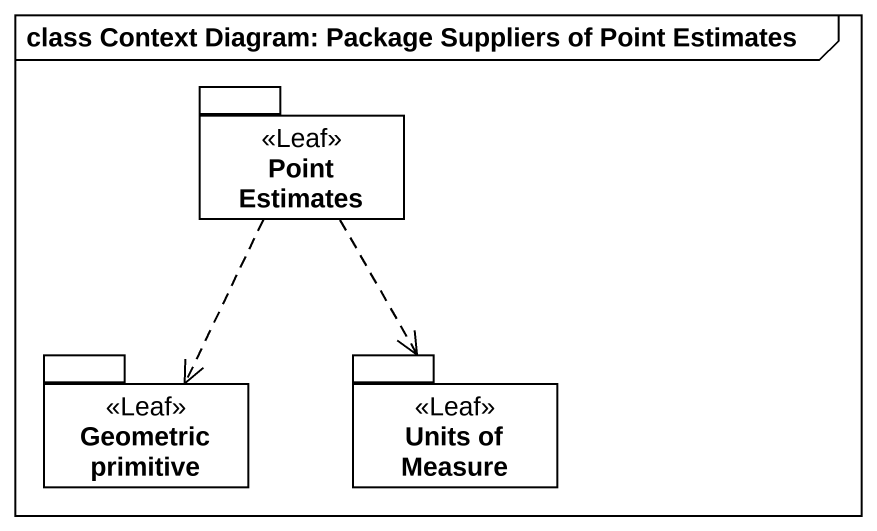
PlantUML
@startuml
mainframe class Context Diagram: Package Suppliers of Point Estimates
package "Point Estimates" as Point_Estimates <<Leaf>> {
}
package "Geometric primitive" as Geometric_primitive <<Leaf>> {
}
package "Units of Measure" as Units_of_Measure <<Leaf>> {
}
Point_Estimates ..> Geometric_primitive
Point_Estimates ..> Units_of_Measure
@enduml
